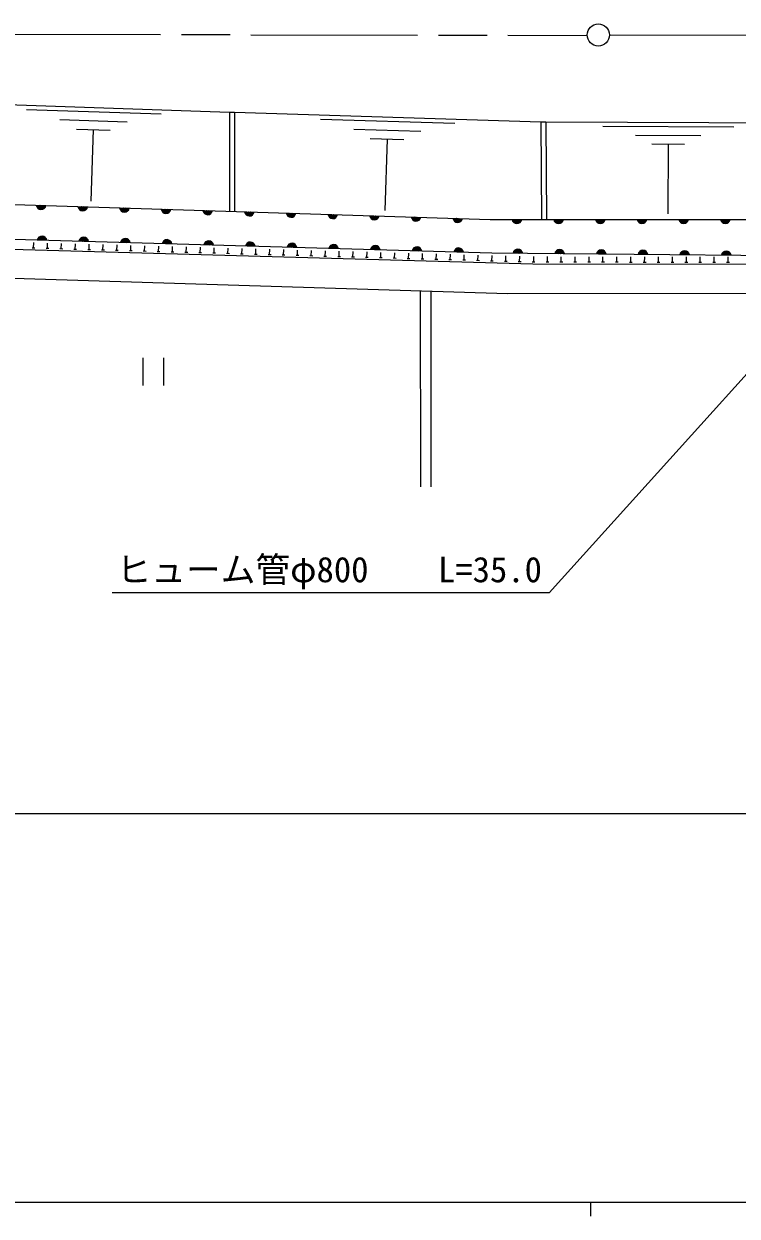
# Model space of a CAD drawing. Units: millimetres, scale not verified. Extents: x 40000 to 680000, y 20000 to 380000.
# Drawn here: x 227216 to 278556, y 204000 to 289863 of the extents above; entities that cross this region are included whole.
import ezdxf
from ezdxf.enums import TextEntityAlignment as Align

# ---------------------------------------------------------------- set-up
doc = ezdxf.new("R2010")
doc.units = ezdxf.units.MM
doc.header["$LTSCALE"] = 1000
doc.linetypes.add('CHAIN', pattern=[18.5, 12, -1.5, 3.5, -1.5])
for name, color, linetype, lineweight in [('M-BGD', 7, 'Continuous', 25), ('M-BMK', 2, 'CHAIN', 13), ('M-BMK-SRVR', 3, 'Continuous', 25), ('M-STR-HTXT', 7, 'Continuous', 13), ('M-TTL-BAND', 7, 'Continuous', 25)]:
    doc.layers.add(name, color=color, linetype=linetype, lineweight=lineweight)
doc.styles.add('ＭＳ ゴシック', font='')
doc.styles.get('ＭＳ ゴシック').set_extended_font_data('MS Gothic')

msp = doc.modelspace()

# ---------------------------------------------------------------- linework, layer by layer
at = {"layer": 'M-BGD'}
for p, q in [((227418, 283699), (237094, 283371)), ((242029, 283504), (242029, 276371)), ((242385, 283504), (242385, 276360)), ((229815, 282972), (234653, 282808)), ((248573, 283010), (258228, 282706)), ((264435, 282811), (264486, 275774)), ((264792, 282813), (264843, 275773)), ((268884, 282493), (278313, 282446)), ((231002, 282286), (233422, 282204)), ((232212, 282245), (232037, 277084)), ((250966, 282290), (255794, 282138)), ((271238, 281853), (275952, 281829)), ((252153, 281608), (254567, 281532)), ((253360, 281570), (253198, 276421)), ((272413, 281218), (274771, 281207)), ((273592, 281212), (273567, 276184)), ((227914, 273705), (227925, 274105)), ((228913, 273677), (228924, 274077)), ((229913, 273649), (229924, 274049)), ((230912, 273621), (230924, 274021)), ((231912, 273593), (231923, 273993)), ((232912, 273565), (232923, 273965)), ((233911, 273537), (233922, 273937)), ((234911, 273509), (234922, 273909)), ((228014, 273702), (227814, 273708)), ((229013, 273674), (228813, 273680)), ((230013, 273646), (229813, 273652)), ((231012, 273618), (230812, 273624)), ((232012, 273590), (231812, 273596)), ((233012, 273562), (232812, 273568)), ((234011, 273534), (233811, 273540)), ((235011, 273506), (234811, 273512)), ((236010, 273478), (235810, 273484)), ((235910, 273481), (235922, 273881)), ((237010, 273450), (236810, 273456)), ((236910, 273453), (236921, 273853)), ((238010, 273422), (237810, 273428)), ((237910, 273425), (237921, 273825)), ((239009, 273394), (238809, 273400)), ((238909, 273397), (238920, 273797)), ((240009, 273366), (239809, 273372)), ((239909, 273369), (239920, 273769)), ((241008, 273338), (240809, 273344)), ((240908, 273341), (240920, 273741)), ((242008, 273310), (241808, 273316)), ((241908, 273313), (241919, 273713)), ((243008, 273282), (242808, 273288)), ((242908, 273285), (242919, 273685)), ((244007, 273255), (243807, 273260)), ((243907, 273257), (243919, 273657)), ((245007, 273227), (244807, 273232)), ((244907, 273229), (244918, 273629)), ((246006, 273199), (245807, 273204)), ((245907, 273201), (245918, 273601)), ((247006, 273171), (246806, 273176)), ((246906, 273173), (246917, 273573)), ((248006, 273143), (247806, 273148)), ((247906, 273145), (247917, 273545)), ((249005, 273115), (248805, 273120)), ((248905, 273117), (248917, 273517)), ((250005, 273087), (249805, 273092)), ((249905, 273089), (249916, 273489)), ((251005, 273059), (250805, 273064)), ((250905, 273061), (250916, 273461)), ((251904, 273033), (251915, 273433)), ((252904, 273005), (252915, 273405)), ((253903, 272977), (253915, 273377)), ((254903, 272949), (254914, 273349)), ((255903, 272921), (255914, 273321)), ((256902, 272893), (256913, 273293)), ((257902, 272865), (257913, 273265)), ((258901, 272837), (258913, 273237)), ((259901, 272809), (259912, 273209)), ((260901, 272781), (260912, 273181)), ((261900, 272753), (261911, 273153)), ((262900, 272725), (262911, 273125)), ((263932, 272698), (263933, 273098)), ((264899, 272697), (264900, 273097)), ((265899, 272695), (265900, 273095)), ((266899, 272693), (266900, 273093)), ((267899, 272692), (267900, 273092)), ((268899, 272690), (268900, 273090)), ((269899, 272689), (269900, 273089)), ((270899, 272687), (270900, 273087)), ((271899, 272685), (271900, 273085)), ((272899, 272684), (272900, 273084)), ((273899, 272682), (273900, 273082)), ((274899, 272681), (274900, 273081)), ((275899, 272679), (275900, 273079)), ((276899, 272678), (276900, 273078)), ((277899, 272676), (277900, 273076)), ((252004, 273031), (251804, 273036)), ((253004, 273003), (252804, 273008)), ((254003, 272975), (253803, 272980)), ((255003, 272947), (254803, 272952)), ((256003, 272919), (255803, 272924)), ((257002, 272891), (256802, 272896)), ((258002, 272863), (257802, 272868)), ((259001, 272835), (258801, 272840)), ((260001, 272807), (259801, 272812)), ((261001, 272779), (260801, 272784)), ((262000, 272751), (261800, 272756)), ((263000, 272723), (262800, 272728)), ((263864, 272698), (263800, 272700)), ((263999, 272698), (263864, 272698)), ((264999, 272697), (264799, 272697)), ((265999, 272695), (265799, 272695)), ((266999, 272693), (266799, 272694)), ((267999, 272692), (267799, 272692)), ((268999, 272690), (268799, 272690)), ((269999, 272689), (269799, 272689)), ((270999, 272687), (270799, 272687)), ((271999, 272685), (271799, 272686)), ((272999, 272684), (272799, 272684)), ((273999, 272682), (273799, 272682)), ((274999, 272681), (274799, 272681)), ((275999, 272679), (275799, 272679)), ((276999, 272677), (276799, 272678)), ((277999, 272676), (277799, 272676)), ((255751, 270641), (255763, 256517)), ((256504, 270617), (256516, 256518)), ((235776, 265821), (235776, 263821)), ((237276, 265821), (237276, 263821))]:
    msp.add_line(p, q, dxfattribs=at)
for points in [[(68461, 285442), (81873, 285374), (82273, 285374), (101898, 285352), (102217, 285351), (121788, 285233), (122160, 285233), (141379, 285180), (141728, 285180), (162002, 285073), (162368, 285073), (182004, 285022), (182359, 285021), (202143, 285011), (202566, 285011), (222162, 284164), (222502, 284166), (242029, 283504), (242385, 283504), (264435, 282811), (264792, 282813), (282407, 282726), (282728, 282726), (289771, 282734)], [(68481, 278016), (202143, 277622), (260771, 275783), (291641, 275785)], [(291641, 273072), (260907, 273353), (202137, 275035), (68487, 275494)], [(301799, 272507), (263862, 272568), (201565, 274313), (68489, 274757)], [(201689, 272310), (262037, 270446), (302438, 270494)]]:
    msp.add_lwpolyline(points, dxfattribs=at)
for centre, radius, start, end in [((228460, 276851), 354, 187.00038, 349.40556), ((228460, 276851), 283, 189.22442, 347.18152), ((228460, 276851), 212, 192.97074, 343.43519), ((228460, 276851), 142, 200.68247, 335.72346), ((228460, 276851), 100, 211.00014, 325.4058), ((228460, 276851), 100, 211.00014, 325.4058), ((231458, 276757), 354, 187.00038, 349.40556), ((231458, 276757), 283, 189.22442, 347.18152), ((231458, 276757), 212, 192.97074, 343.43519), ((231458, 276757), 142, 200.68247, 335.72346), ((231458, 276757), 100, 211.00014, 325.4058), ((231458, 276757), 100, 211.00014, 325.4058), ((234457, 276663), 354, 187.00038, 349.40556), ((234457, 276663), 283, 189.22442, 347.18152), ((234457, 276663), 212, 192.97074, 343.43519), ((234457, 276663), 142, 200.68247, 335.72346), ((234457, 276663), 100, 211.00014, 325.4058), ((234457, 276663), 100, 211.00014, 325.4058), ((237455, 276568), 354, 187.00038, 349.40556), ((237455, 276568), 283, 189.22442, 347.18152), ((237455, 276568), 212, 192.97074, 343.43519), ((237455, 276568), 142, 200.68247, 335.72346), ((237455, 276568), 100, 211.00014, 325.4058), ((237455, 276568), 100, 211.00014, 325.4058), ((240454, 276474), 354, 187.00038, 349.40556), ((240454, 276474), 283, 189.22442, 347.18152), ((240454, 276474), 212, 192.97074, 343.43519), ((240454, 276474), 142, 200.68247, 335.72346), ((240454, 276474), 100, 211.00014, 325.4058), ((240454, 276474), 100, 211.00014, 325.4058), ((243452, 276380), 354, 187.00038, 349.40556), ((243452, 276380), 283, 189.22442, 347.18152), ((243452, 276380), 212, 192.97074, 343.43519), ((243452, 276380), 142, 200.68247, 335.72346), ((243452, 276380), 100, 211.00014, 325.4058), ((243452, 276380), 100, 211.00014, 325.4058), ((246451, 276286), 354, 187.00038, 349.40556), ((246451, 276286), 283, 189.22442, 347.18152), ((246451, 276286), 212, 192.97074, 343.43519), ((246451, 276286), 142, 200.68247, 335.72346), ((246451, 276286), 100, 211.00014, 325.4058), ((246451, 276286), 100, 211.00014, 325.4058), ((249449, 276192), 354, 187.00038, 349.40556), ((249449, 276192), 283, 189.22442, 347.18152), ((249449, 276192), 212, 192.97074, 343.43519), ((249449, 276192), 142, 200.68247, 335.72346), ((249449, 276192), 100, 211.00014, 325.4058), ((249449, 276192), 100, 211.00014, 325.4058), ((252448, 276098), 354, 187.00038, 349.40556), ((252448, 276098), 283, 189.22442, 347.18152), ((252448, 276098), 212, 192.97074, 343.43519), ((252448, 276098), 142, 200.68247, 335.72346), ((252448, 276098), 100, 211.00014, 325.4058), ((252448, 276098), 100, 211.00014, 325.4058), ((255446, 276004), 354, 187.00038, 349.40556), ((255446, 276004), 283, 189.22442, 347.18152), ((255446, 276004), 212, 192.97074, 343.43519), ((255446, 276004), 142, 200.68247, 335.72346), ((255446, 276004), 100, 211.00014, 325.4058), ((255446, 276004), 100, 211.00014, 325.4058), ((258445, 275910), 354, 187.00038, 349.40556), ((258445, 275910), 283, 189.22442, 347.18152), ((258445, 275910), 212, 192.97074, 343.43519), ((258445, 275910), 142, 200.68247, 335.72346), ((258445, 275910), 100, 211.00014, 325.4058), ((258445, 275910), 100, 211.00014, 325.4058), ((262706, 275837), 354, 188.80109, 351.20627), ((262706, 275837), 283, 191.02513, 348.98223), ((262706, 275837), 212, 194.77146, 345.23591), ((262706, 275837), 142, 202.48319, 337.52418), ((262706, 275837), 100, 212.80085, 327.20651), ((262706, 275837), 100, 212.80085, 327.20651), ((265706, 275837), 354, 188.80109, 351.20627), ((265706, 275837), 283, 191.02513, 348.98223), ((265706, 275837), 212, 194.77146, 345.23591), ((265706, 275837), 142, 202.48319, 337.52418), ((265706, 275837), 100, 212.80085, 327.20651), ((265706, 275837), 100, 212.80085, 327.20651), ((268706, 275837), 354, 188.80109, 351.20627), ((268706, 275837), 283, 191.02513, 348.98223), ((268706, 275837), 212, 194.77146, 345.23591), ((268706, 275837), 142, 202.48319, 337.52418), ((268706, 275837), 100, 212.80085, 327.20651), ((268706, 275837), 100, 212.80085, 327.20651), ((271706, 275838), 354, 188.80109, 351.20627), ((271706, 275838), 283, 191.02513, 348.98223), ((271706, 275838), 212, 194.77146, 345.23591), ((271706, 275838), 142, 202.48319, 337.52418), ((271706, 275838), 100, 212.80085, 327.20651), ((271706, 275838), 100, 212.80085, 327.20651), ((274706, 275838), 354, 188.80109, 351.20627), ((274706, 275838), 283, 191.02513, 348.98223), ((274706, 275838), 212, 194.77146, 345.23591), ((274706, 275838), 142, 202.48319, 337.52418), ((274706, 275838), 100, 212.80085, 327.20651), ((274706, 275838), 100, 212.80085, 327.20651), ((277706, 275838), 354, 188.80109, 351.20627), ((277706, 275838), 283, 191.02513, 348.98223), ((277706, 275838), 212, 194.77146, 345.23591), ((277706, 275838), 142, 202.48319, 337.52418), ((277706, 275838), 100, 212.80085, 327.20651), ((277706, 275838), 100, 212.80085, 327.20651), ((228522, 274226), 354, 7.15833, 169.56351), ((228522, 274226), 283, 9.38237, 167.33947), ((228522, 274226), 212, 13.1287, 163.59314), ((228522, 274226), 142, 20.84043, 155.88141), ((228522, 274226), 100, 31.15809, 145.56375), ((228522, 274226), 100, 31.15809, 145.56375), ((231520, 274140), 354, 7.15833, 169.56351), ((231520, 274140), 283, 9.38237, 167.33947), ((231520, 274140), 212, 13.1287, 163.59314), ((231520, 274140), 142, 20.84043, 155.88141), ((231520, 274140), 100, 31.15809, 145.56375), ((231520, 274140), 100, 31.15809, 145.56375), ((234519, 274054), 354, 7.15833, 169.56351), ((234519, 274054), 283, 9.38237, 167.33947), ((234519, 274054), 212, 13.1287, 163.59314), ((234519, 274054), 142, 20.84043, 155.88141), ((234519, 274054), 100, 31.15809, 145.56375), ((234519, 274054), 100, 31.15809, 145.56375), ((237518, 273968), 354, 7.15833, 169.56351), ((237518, 273968), 283, 9.38237, 167.33947), ((237518, 273968), 212, 13.1287, 163.59314), ((237518, 273968), 142, 20.84043, 155.88141), ((237518, 273968), 100, 31.15809, 145.56375), ((237518, 273968), 100, 31.15809, 145.56375), ((240517, 273883), 354, 7.15833, 169.56351), ((240517, 273883), 283, 9.38237, 167.33947), ((240517, 273883), 212, 13.1287, 163.59314), ((240517, 273883), 142, 20.84043, 155.88141), ((240517, 273883), 100, 31.15809, 145.56375), ((240517, 273883), 100, 31.15809, 145.56375), ((243515, 273797), 354, 7.15833, 169.56351), ((243515, 273797), 283, 9.38237, 167.33947), ((243515, 273797), 212, 13.1287, 163.59314), ((243515, 273797), 142, 20.84043, 155.88141), ((246514, 273711), 354, 7.15833, 169.56351), ((246514, 273711), 283, 9.38237, 167.33947), ((246514, 273711), 212, 13.1287, 163.59314), ((249513, 273625), 354, 7.15833, 169.56351), ((249513, 273625), 283, 9.38237, 167.33947), ((243515, 273797), 100, 31.15809, 145.56375), ((243515, 273797), 100, 31.15809, 145.56375), ((246514, 273711), 142, 20.84043, 155.88141), ((246514, 273711), 100, 31.15809, 145.56375), ((246514, 273711), 100, 31.15809, 145.56375), ((249513, 273625), 212, 13.1287, 163.59314), ((249513, 273625), 142, 20.84043, 155.88141), ((249513, 273625), 100, 31.15809, 145.56375), ((249513, 273625), 100, 31.15809, 145.56375), ((252512, 273539), 354, 7.15833, 169.56351), ((252512, 273539), 283, 9.38237, 167.33947), ((252512, 273539), 212, 13.1287, 163.59314), ((252512, 273539), 142, 20.84043, 155.88141), ((252512, 273539), 100, 31.15809, 145.56375), ((252512, 273539), 100, 31.15809, 145.56375), ((255511, 273453), 354, 7.15833, 169.56351), ((255511, 273453), 283, 9.38237, 167.33947), ((255511, 273453), 212, 13.1287, 163.59314), ((255511, 273453), 142, 20.84043, 155.88141), ((255511, 273453), 100, 31.15809, 145.56375), ((255511, 273453), 100, 31.15809, 145.56375), ((258509, 273368), 354, 7.15833, 169.56351), ((258509, 273368), 283, 9.38237, 167.33947), ((258509, 273368), 212, 13.1287, 163.59314), ((258509, 273368), 142, 20.84043, 155.88141), ((258509, 273368), 100, 31.15809, 145.56375), ((258509, 273368), 100, 31.15809, 145.56375), ((262774, 273282), 354, 8.27292, 170.6781), ((262774, 273282), 283, 10.49696, 168.45406), ((262774, 273282), 212, 14.24329, 164.70774), ((262774, 273282), 142, 21.95502, 156.99601), ((262774, 273282), 100, 32.27268, 146.67834), ((262774, 273282), 100, 32.27268, 146.67834), ((265774, 273255), 354, 8.27292, 170.6781), ((265774, 273255), 283, 10.49696, 168.45406), ((265774, 273255), 212, 14.24329, 164.70774), ((265774, 273255), 142, 21.95502, 156.99601), ((265774, 273255), 100, 32.27268, 146.67834), ((265774, 273255), 100, 32.27268, 146.67834), ((268774, 273227), 354, 8.27292, 170.6781), ((268774, 273227), 283, 10.49696, 168.45406), ((268774, 273227), 212, 14.24329, 164.70774), ((268774, 273227), 142, 21.95502, 156.99601), ((268774, 273227), 100, 32.27268, 146.67834), ((268774, 273227), 100, 32.27268, 146.67834), ((271773, 273200), 354, 8.27292, 170.6781), ((271773, 273200), 283, 10.49696, 168.45406), ((271773, 273200), 212, 14.24329, 164.70774), ((271773, 273200), 142, 21.95502, 156.99601), ((271773, 273200), 100, 32.27268, 146.67834), ((271773, 273200), 100, 32.27268, 146.67834), ((274773, 273172), 354, 8.27292, 170.6781), ((274773, 273172), 283, 10.49696, 168.45406), ((274773, 273172), 212, 14.24329, 164.70774), ((274773, 273172), 142, 21.95502, 156.99601), ((274773, 273172), 100, 32.27268, 146.67834), ((274773, 273172), 100, 32.27268, 146.67834), ((277773, 273145), 354, 8.27292, 170.6781), ((277773, 273145), 283, 10.49696, 168.45406), ((277773, 273145), 212, 14.24329, 164.70774), ((277773, 273145), 142, 21.95502, 156.99601), ((277773, 273145), 100, 32.27268, 146.67834), ((277773, 273145), 100, 32.27268, 146.67834)]:
    msp.add_arc(centre, radius, start, end, dxfattribs=at)
at = {"layer": 'M-BMK'}
for p, q in [((169554, 289242), (267764, 289028)), ((269363, 289080), (405453, 288597))]:
    msp.add_line(p, q, dxfattribs=at)
at = {"layer": 'M-BMK-SRVR'}
msp.add_circle((268564, 289063), 800, dxfattribs=at)
at = {"layer": 'M-STR-HTXT'}
msp.add_line((70052, 232990), (295268, 232990), dxfattribs=at)
msp.add_lwpolyline([(290199, 276776), (265021, 248899), (233571, 248899)], dxfattribs=at)
at = {"layer": 'M-TTL-BAND'}
for p, q in [((40000, 205000), (579000, 205000)), ((268000, 205000), (268000, 204000))]:
    msp.add_line(p, q, dxfattribs=at)

# ---------------------------------------------------------------- texts
at = {"layer": 'M-STR-HTXT', "style": 'ＭＳ ゴシック'}
msp.add_text('ヒューム管φ800\u3000\u3000L=35.0', height=1833, dxfattribs=at).set_placement((249196, 249099), align=Align.BOTTOM_CENTER)

doc.saveas('drawing.dxf')
